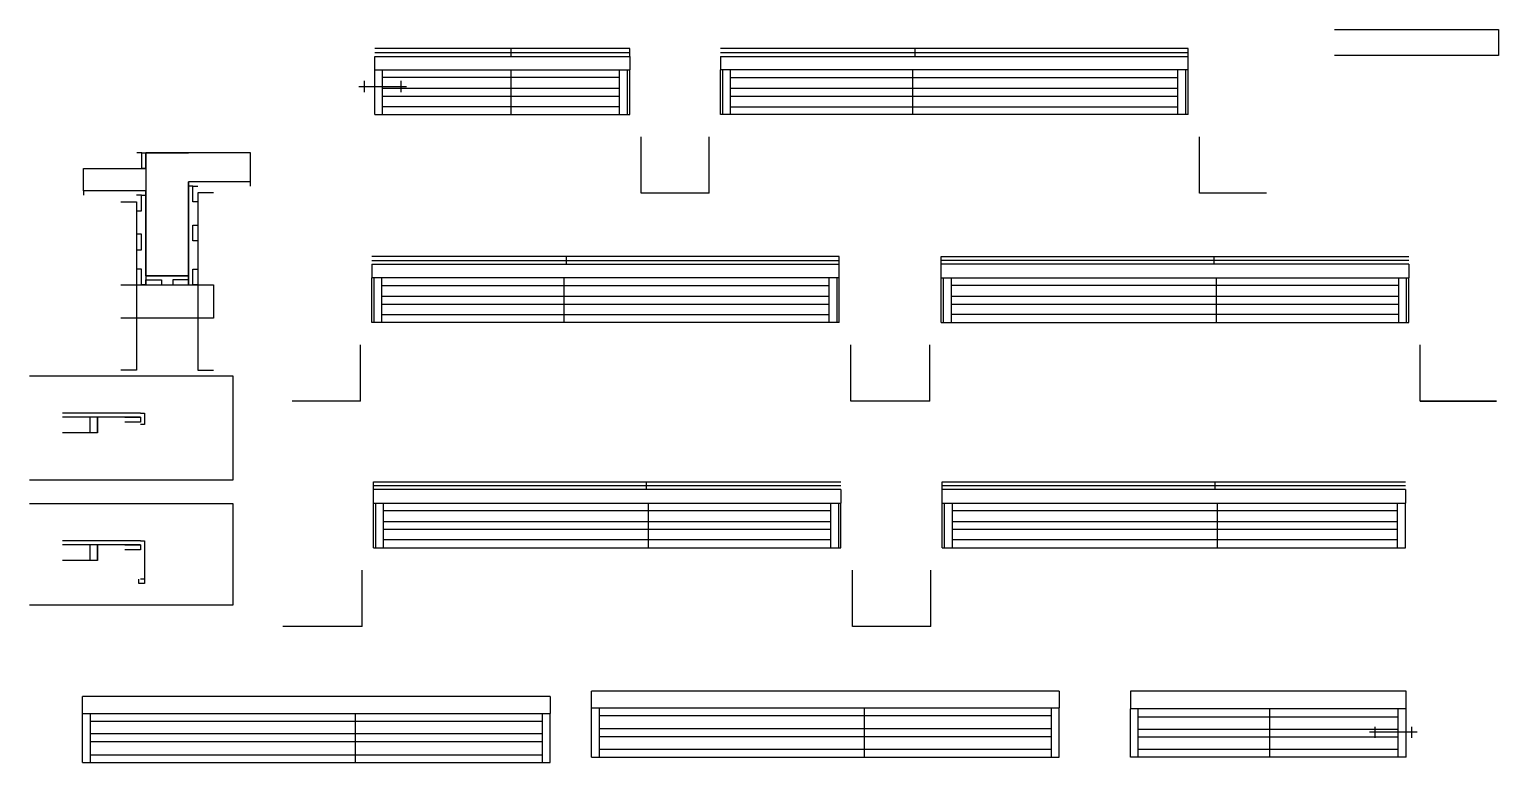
# Model space of a CAD drawing. Header units: metres. Extents: x 4812 to 6126, y 4041 to 4697.
import ezdxf

# ---------------------------------------------------------------- set-up
doc = ezdxf.new("R2010")
doc.units = ezdxf.units.M
for name, color, linetype in [('CONCRETO', 7, 'Continuous'), ('COTA', 7, 'Continuous'), ('Cotas', 7, 'Continuous'), ('Madeira', 7, 'Continuous'), ('NOMENCLATURA', 7, 'Continuous'), ('Painéis', 7, 'Continuous'), ('SARR_2.2x7', 7, 'Continuous'), ('SARR_3.5x7', 7, 'Continuous'), ('Texto Seção', 7, 'Continuous')]:
    doc.layers.add(name, color=color, linetype=linetype)

msp = doc.modelspace()

# ---------------------------------------------------------------- linework, layer by layer
at = {"layer": 'CONCRETO', "color": 7, "lineweight": 25}
for points in [[(4954.5, 4556.4), (4954.5, 4476.4), (4916.5, 4476.4), (4916.5, 4552.4), (4860.9, 4552.4), (4860.9, 4572.4), (4916.5, 4572.4), (4916.5, 4586.4), (4954.5, 4586.4)], [(5010.1, 4560.4), (5010.1, 4586.4), (4954.5, 4586.4), (4954.5, 4586.4), (4916.5, 4586.4), (4916.5, 4476.4), (4954.5, 4476.4), (4954.5, 4560.4)]]:
    msp.add_lwpolyline(points, dxfattribs=at)
at = {"layer": 'COTA', "color": 7, "lineweight": 25}
for p, q in [((5121.1, 4660.5), (5121.1, 4672.5)), ((5349.1, 4672.5), (5349.1, 4660.5)), ((5430.3, 4672.5), (5430.3, 4660.5)), ((5848.3, 4660.5), (5848.3, 4672.5)), ((5118.5, 4486.6), (5118.5, 4474.6)), ((5536.5, 4474.6), (5536.5, 4486.6)), ((5627.7, 4474.6), (5627.7, 4486.6)), ((6045.7, 4486.6), (6045.7, 4474.6)), ((5120, 4273.2), (5120, 4285.2)), ((5538, 4285.2), (5538, 4273.2)), ((5628.6, 4273.2), (5628.6, 4285.2)), ((6042.6, 4285.2), (6042.6, 4273.2)), ((4859.9, 4085.1), (4859.9, 4100.1)), ((5277.9, 4100.1), (4859.9, 4100.1)), ((5277.9, 4100.1), (5277.9, 4085.1)), ((5315.1, 4090.1), (5315.1, 4105.1)), ((5733.1, 4105.1), (5315.1, 4105.1)), ((5733.1, 4105.1), (5733.1, 4090.1)), ((5796.8, 4105.1), (5796.8, 4089.1)), ((6043.3, 4105.1), (5796.8, 4105.1)), ((6043.3, 4089.1), (6043.3, 4105.1))]:
    msp.add_line(p, q, dxfattribs=at)
at = {"layer": 'Cotas', "color": 7, "lineweight": 25}
for points in [[(4812.4, 4386.9), (4994.4, 4386.9), (4994.4, 4293.7), (4812.4, 4293.7)], [(4812.4, 4272.8), (4994.4, 4272.8), (4994.4, 4181.8), (4812.4, 4181.8)]]:
    msp.add_lwpolyline(points, dxfattribs=at)
at = {"layer": 'Madeira', "color": 7, "lineweight": 25}
for points in [[(4908.5, 4572.4), (4912.9, 4572.4), (4912.9, 4586.4), (4908.5, 4586.4)], [(4908.1, 4534.4), (4912.5, 4534.4), (4912.5, 4548.4), (4908.1, 4548.4)], [(4962.9, 4542.4), (4958.5, 4542.4), (4958.5, 4556.4), (4962.9, 4556.4)], [(4962.9, 4507.6), (4958.5, 4507.6), (4958.5, 4521.6), (4962.9, 4521.6)], [(4908.1, 4499.6), (4912.5, 4499.6), (4912.5, 4513.6), (4908.1, 4513.6)], [(4908.1, 4468.4), (4912.5, 4468.4), (4912.5, 4482.4), (4908.1, 4482.4)], [(4962.9, 4468.4), (4958.5, 4468.4), (4958.5, 4482.4), (4962.9, 4482.4)], [(4916.5, 4468.4), (4916.5, 4472.8), (4930.5, 4472.8), (4930.5, 4468.4)], [(4954.5, 4468.4), (4954.5, 4472.8), (4940.5, 4472.8), (4940.5, 4468.4)], [(4873.4, 4349.9), (4873.4, 4335.9), (4841.9, 4335.9)], [(4873.4, 4335.9), (4873.4, 4349.9), (4866.4, 4349.9), (4866.4, 4335.9)], [(4897.8, 4349.9), (4911.7, 4349.9), (4911.7, 4345.5), (4897.8, 4345.5)], [(4873.4, 4235.8), (4873.4, 4221.8), (4841.9, 4221.8)], [(4873.4, 4221.8), (4873.4, 4235.8), (4866.4, 4235.8), (4866.4, 4221.8)], [(4897.8, 4235.8), (4911.7, 4235.8), (4911.7, 4231.4), (4897.8, 4231.4)]]:
    msp.add_lwpolyline(points, dxfattribs=at)
at = {"layer": 'NOMENCLATURA', "color": 7, "lineweight": 25}
for p, q in [((5111.8, 4650.5), (5111.8, 4640.5)), ((5144.5, 4650.5), (5144.5, 4640.5)), ((5106.8, 4645.5), (5149.5, 4645.5)), ((5359.3, 4550.2), (5359.3, 4600.6)), ((5420.1, 4550.2), (5420.1, 4600.6)), ((5858.5, 4550.2), (5858.5, 4600.6)), ((5420.1, 4550.2), (5359.3, 4550.2)), ((5918.4, 4550.2), (5858.5, 4550.2)), ((5108.3, 4364.2), (5108.3, 4414.6)), ((5546.7, 4364.2), (5546.7, 4414.6)), ((5617.5, 4364.2), (5617.5, 4414.6)), ((6055.9, 4364.2), (6055.9, 4414.6)), ((5108.3, 4364.2), (5047.4, 4364.2)), ((5617.5, 4364.2), (5546.7, 4364.2)), ((6055.9, 4364.2), (6124.2, 4364.2)), ((6124.2, 4364.2), (6055.9, 4364.2)), ((5109.8, 4162.9), (5109.8, 4213.3)), ((5548.2, 4162.9), (5548.2, 4213.3)), ((5618.4, 4162.9), (5618.4, 4213.3)), ((5109.8, 4162.9), (5038.9, 4162.9)), ((5618.4, 4162.9), (5548.2, 4162.9)), ((6015.4, 4073.2), (6015.4, 4063.2)), ((6048.2, 4073.2), (6048.2, 4063.2)), ((6053.2, 4068.2), (6010.4, 4068.2))]:
    msp.add_line(p, q, dxfattribs=at)
at = {"layer": 'Painéis', "color": 7, "lineweight": 25}
for p, q in [((5243.1, 4672.5), (5243.1, 4679.5)), ((5604.3, 4672.5), (5604.3, 4679.5)), ((5121.1, 4660.5), (5349.1, 4660.5)), ((5121.1, 4620.5), (5121.1, 4660.5)), ((5243.1, 4620.5), (5243.1, 4660.5)), ((5347.1, 4620.5), (5347.1, 4660.5)), ((5349.1, 4620.5), (5349.1, 4660.5)), ((5848.3, 4660.5), (5430.3, 4660.5)), ((5430.3, 4620.5), (5430.3, 4660.5)), ((5432.3, 4620.5), (5432.3, 4660.5)), ((5602.3, 4620.5), (5602.3, 4660.5)), ((5846.3, 4620.5), (5846.3, 4660.5)), ((5848.3, 4620.5), (5848.3, 4660.5)), ((5121.1, 4620.5), (5349.1, 4620.5)), ((5848.3, 4620.5), (5430.3, 4620.5)), ((5292.5, 4486.6), (5292.5, 4493.6)), ((5871.8, 4486.6), (5871.8, 4493.6)), ((5536.5, 4474.6), (5118.5, 4474.6)), ((5118.5, 4434.6), (5118.5, 4474.6)), ((5120.5, 4434.6), (5120.5, 4474.6)), ((5290.5, 4434.6), (5290.5, 4474.6)), ((5534.5, 4434.6), (5534.5, 4474.6)), ((5536.5, 4434.6), (5536.5, 4474.6)), ((5627.7, 4474.6), (6045.7, 4474.6)), ((5627.7, 4434.6), (5627.7, 4474.6)), ((5629.7, 4434.6), (5629.7, 4474.6)), ((5873.7, 4434.6), (5873.7, 4474.6)), ((6043.7, 4434.6), (6043.7, 4474.6)), ((6045.7, 4434.6), (6045.7, 4474.6)), ((5536.5, 4434.6), (5118.5, 4434.6)), ((5627.7, 4434.6), (6045.7, 4434.6)), ((4911.7, 4353.5), (4841.9, 4353.5)), ((4911.7, 4349.9), (4841.9, 4349.9)), ((5364, 4285.2), (5364, 4292.2)), ((5872.6, 4285.2), (5872.6, 4292.2)), ((5120, 4273.2), (5538, 4273.2)), ((5120, 4233.2), (5120, 4273.2)), ((5122, 4233.2), (5122, 4273.2)), ((5366, 4233.2), (5366, 4273.2)), ((5536, 4233.2), (5536, 4273.2)), ((5538, 4233.2), (5538, 4273.2)), ((5628.6, 4273.2), (6042.6, 4273.2)), ((5628.6, 4233.2), (5628.6, 4273.2)), ((5630.6, 4233.2), (5630.6, 4273.2)), ((5874.6, 4233.2), (5874.6, 4273.2)), ((6042.6, 4233.2), (6042.6, 4273.2)), ((4911.7, 4239.4), (4841.9, 4239.4)), ((4911.7, 4235.8), (4841.9, 4235.8)), ((5120, 4233.2), (5538, 4233.2)), ((5628.6, 4233.2), (6042.6, 4233.2)), ((5315.1, 4090.1), (5733.1, 4090.1)), ((5315.1, 4046.1), (5315.1, 4090.1)), ((5559.1, 4046.1), (5559.1, 4090.1)), ((5733.1, 4046.1), (5733.1, 4090.1)), ((6043.3, 4089.1), (5796.8, 4089.1)), ((5796.8, 4046.1), (5796.8, 4089.1)), ((5921.3, 4046.1), (5921.3, 4089.1)), ((6043.3, 4046.1), (6043.3, 4089.1)), ((4859.9, 4085.1), (5277.9, 4085.1)), ((4859.9, 4041.1), (4859.9, 4085.1)), ((5103.9, 4041.1), (5103.9, 4085.1)), ((5277.9, 4041.1), (5277.9, 4085.1)), ((5315.1, 4046.1), (5733.1, 4046.1)), ((6043.3, 4046.1), (5796.8, 4046.1)), ((4859.9, 4041.1), (5277.9, 4041.1))]:
    msp.add_line(p, q, dxfattribs=at)
for points in [[(5121.1, 4672.5), (5349.1, 4672.5), (5349.1, 4679.5), (5121.1, 4679.5)], [(5430.3, 4672.5), (5848.3, 4672.5), (5848.3, 4679.5), (5430.3, 4679.5)], [(4912.9, 4586.4), (4916.5, 4586.4), (4916.5, 4572.4), (4912.9, 4572.4)], [(5010.1, 4556.4), (5010.1, 4560.4), (4954.5, 4560.4), (4954.5, 4556.4)], [(4916.5, 4548.4), (4916.5, 4552.4), (4860.9, 4552.4), (4860.9, 4548.4)], [(4912.5, 4548.4), (4916.5, 4548.4), (4916.5, 4468.4), (4912.5, 4468.4)], [(4958.5, 4556.4), (4954.5, 4556.4), (4954.5, 4468.4), (4958.5, 4468.4)], [(5118.5, 4486.6), (5536.5, 4486.6), (5536.5, 4493.6), (5118.5, 4493.6)], [(6045.7, 4486.6), (5627.7, 4486.6), (5627.7, 4493.6), (6045.7, 4493.6)], [(4954.5, 4472.8), (4954.5, 4476.4), (4916.5, 4476.4), (4916.5, 4472.8)], [(4911.7, 4353.5), (4915.3, 4353.5), (4915.3, 4343.5), (4911.7, 4343.5)], [(5538, 4285.2), (5120, 4285.2), (5120, 4292.2), (5538, 4292.2)], [(6042.6, 4285.2), (5628.6, 4285.2), (5628.6, 4292.2), (6042.6, 4292.2)], [(4911.7, 4239.4), (4915.3, 4239.4), (4915.3, 4205), (4911.7, 4205)], [(4915.3, 4205), (4915.3, 4201.4), (4910.3, 4201.4), (4910.3, 4205)]]:
    msp.add_lwpolyline(points, dxfattribs=at)
at = {"layer": 'SARR_2.2x7', "color": 7, "lineweight": 25}
for p, q in [((5121.1, 4676), (5243.1, 4676)), ((5243.1, 4676), (5349.1, 4676)), ((5430.3, 4676), (5604.3, 4676)), ((5604.3, 4676), (5848.3, 4676)), ((5128.1, 4620.5), (5128.1, 4660.5)), ((5243.1, 4653.5), (5128.1, 4653.5)), ((5340.1, 4653.5), (5243.1, 4653.5)), ((5340.1, 4620.5), (5340.1, 4660.5)), ((5439.3, 4620.5), (5439.3, 4660.5)), ((5439.3, 4653.5), (5602.3, 4653.5)), ((5602.3, 4653.5), (5839.3, 4653.5)), ((5839.3, 4620.5), (5839.3, 4660.5)), ((5128.1, 4644), (5243.1, 4644)), ((5128.1, 4637), (5243.1, 4637)), ((5243.1, 4644), (5340.1, 4644)), ((5243.1, 4637), (5340.1, 4637)), ((5439.3, 4644), (5602.3, 4644)), ((5439.3, 4637), (5602.3, 4637)), ((5602.3, 4644), (5839.3, 4644)), ((5602.3, 4637), (5839.3, 4637)), ((5243.1, 4627.5), (5128.1, 4627.5)), ((5340.1, 4627.5), (5243.1, 4627.5)), ((5439.3, 4627.5), (5602.3, 4627.5)), ((5602.3, 4627.5), (5839.3, 4627.5)), ((5118.5, 4490.1), (5292.5, 4490.1)), ((5292.5, 4490.1), (5536.5, 4490.1)), ((5871.8, 4490.1), (5627.7, 4490.1)), ((6045.7, 4490.1), (5871.8, 4490.1)), ((5127.5, 4434.6), (5127.5, 4474.6)), ((5127.5, 4467.6), (5290.5, 4467.6)), ((5290.5, 4467.6), (5527.5, 4467.6)), ((5527.5, 4434.6), (5527.5, 4474.6)), ((5636.7, 4434.6), (5636.7, 4474.6)), ((5873.7, 4467.6), (5636.7, 4467.6)), ((6036.7, 4467.6), (5873.7, 4467.6)), ((6036.7, 4434.6), (6036.7, 4474.6)), ((5127.5, 4458.1), (5290.5, 4458.1)), ((5290.5, 4458.1), (5527.5, 4458.1)), ((5636.7, 4458.1), (5873.7, 4458.1)), ((5873.7, 4458.1), (6036.7, 4458.1)), ((5127.5, 4451.1), (5290.5, 4451.1)), ((5127.5, 4441.6), (5290.5, 4441.6)), ((5290.5, 4451.1), (5527.5, 4451.1)), ((5290.5, 4441.6), (5527.5, 4441.6)), ((5636.7, 4451.1), (5873.7, 4451.1)), ((5873.7, 4441.6), (5636.7, 4441.6)), ((5873.7, 4451.1), (6036.7, 4451.1)), ((6036.7, 4441.6), (5873.7, 4441.6)), ((5364, 4288.7), (5120, 4288.7)), ((5538, 4288.7), (5364, 4288.7)), ((5872.6, 4288.7), (5628.6, 4288.7)), ((6042.6, 4288.7), (5872.6, 4288.7)), ((5129, 4233.2), (5129, 4273.2)), ((5529, 4233.2), (5529, 4273.2)), ((5637.6, 4233.2), (5637.6, 4273.2)), ((6035.6, 4233.2), (6035.6, 4273.2)), ((5366, 4266.2), (5129, 4266.2)), ((5129, 4256.7), (5366, 4256.7)), ((5529, 4266.2), (5366, 4266.2)), ((5366, 4256.7), (5529, 4256.7)), ((5874.6, 4266.2), (5637.6, 4266.2)), ((5637.6, 4256.7), (5874.6, 4256.7)), ((6035.6, 4266.2), (5874.6, 4266.2)), ((5874.6, 4256.7), (6035.6, 4256.7)), ((5129, 4249.7), (5366, 4249.7)), ((5366, 4249.7), (5529, 4249.7)), ((5637.6, 4249.7), (5874.6, 4249.7)), ((5874.6, 4249.7), (6035.6, 4249.7)), ((5366, 4240.2), (5129, 4240.2)), ((5529, 4240.2), (5366, 4240.2)), ((5874.6, 4240.2), (5637.6, 4240.2)), ((6035.6, 4240.2), (5874.6, 4240.2)), ((5322.1, 4046.1), (5322.1, 4090.1)), ((5726.2, 4046.1), (5726.2, 4090.1)), ((5803.8, 4046.1), (5803.8, 4089.1)), ((6036.3, 4046.1), (6036.3, 4089.1)), ((4866.9, 4041.1), (4866.9, 4085.1)), ((4866.9, 4078.1), (5103.9, 4078.1)), ((5103.9, 4078.1), (5271, 4078.1)), ((5271, 4041.1), (5271, 4085.1)), ((5322.1, 4083.1), (5559.1, 4083.1)), ((5559.1, 4083.1), (5726.2, 4083.1)), ((5803.8, 4082.1), (5921.3, 4082.1)), ((5921.3, 4082.1), (6036.3, 4082.1)), ((4866.9, 4067.1), (5103.9, 4067.1)), ((4866.9, 4060.1), (5103.9, 4060.1)), ((5103.9, 4067.1), (5271, 4067.1)), ((5103.9, 4060.1), (5271, 4060.1)), ((5322.1, 4071.6), (5559.1, 4071.6)), ((5322.1, 4064.6), (5559.1, 4064.6)), ((5559.1, 4071.6), (5726.2, 4071.6)), ((5559.1, 4064.6), (5726.2, 4064.6)), ((5803.8, 4071.1), (5921.3, 4071.1)), ((5803.8, 4064.1), (5921.3, 4064.1)), ((5921.3, 4071.1), (6036.3, 4071.1)), ((5921.3, 4064.1), (6036.3, 4064.1)), ((4866.9, 4048.1), (5103.9, 4048.1)), ((5103.9, 4048.1), (5271, 4048.1)), ((5322.1, 4053.1), (5559.1, 4053.1)), ((5559.1, 4053.1), (5726.2, 4053.1)), ((5803.8, 4053.1), (5921.3, 4053.1)), ((5921.3, 4053.1), (6036.3, 4053.1))]:
    msp.add_line(p, q, dxfattribs=at)
at = {"layer": 'SARR_3.5x7', "color": 7, "lineweight": 25}
for points in [[(4976.9, 4550.4), (4962.9, 4550.4), (4962.9, 4392), (4976.9, 4392)], [(4894.1, 4542.4), (4908.1, 4542.4), (4908.1, 4392), (4894.1, 4392)], [(4894.1, 4468.4), (4976.9, 4468.4), (4976.9, 4438.4), (4894.1, 4438.4)]]:
    msp.add_lwpolyline(points, dxfattribs=at)
at = {"layer": 'Texto Seção', "color": 7, "lineweight": 25}
msp.add_lwpolyline([(5979.2, 4696.6), (6126, 4696.6), (6126, 4673.4), (5979.2, 4673.4)], dxfattribs=at)

doc.saveas('drawing.dxf')
